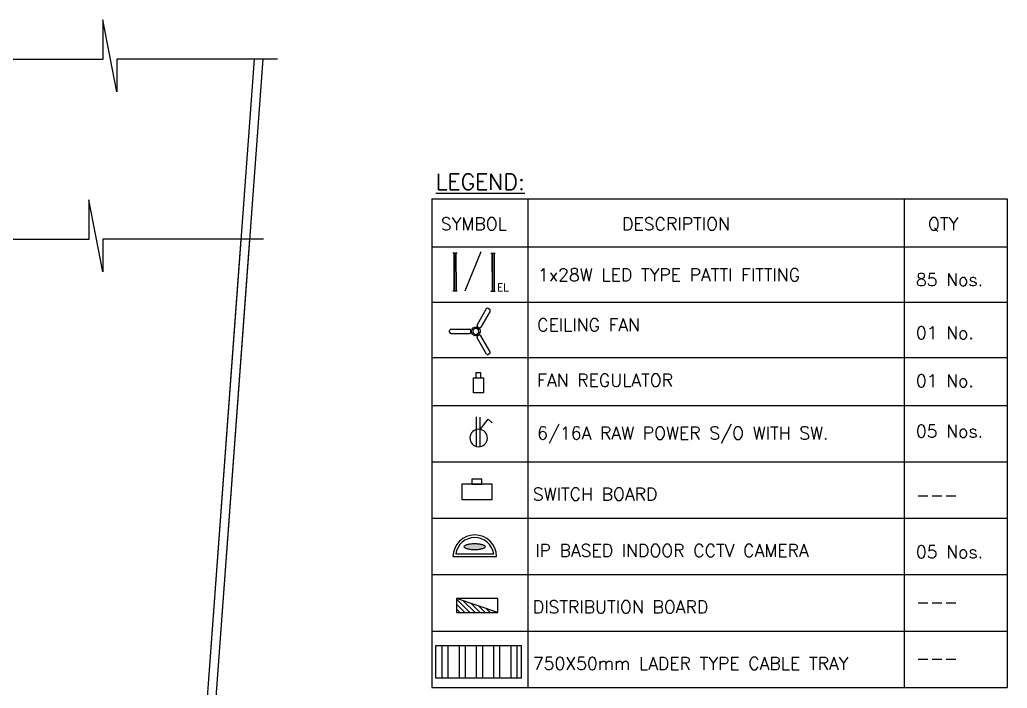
# Model space of a CAD drawing. Header units: millimetres. Extents: x 9951103 to 10069403, y -1438285 to -1363322.
# Drawn here: x 10046659 to 10069347, y -1391218 to -1375867 of the extents above; entities that cross this region are included whole.
import ezdxf

# ---------------------------------------------------------------- set-up
doc = ezdxf.new("R2010")
doc.units = ezdxf.units.MM
doc.header["$MEASUREMENT"] = 0
doc.linetypes.add('DASHED', pattern=[0.75, 0.5, -0.25])
doc.linetypes.add('HIDDEN', pattern=[0.375, 0.25, -0.125])
for name, color, linetype in [('A-TEXT-NOTE-150', 4, 'Continuous'), ('Cable Tray Routing layout', 1, 'Continuous'), ('CCTV', 120, 'Continuous'), ('CCTV & PA LAYOUT', 21, 'Continuous'), ('ELE-CONDUIT', 8, 'DASHED'), ('FAN', 6, 'Continuous'), ('Light', 142, 'Continuous'), ('pow1', 8, 'Continuous'), ('S-MIS', 8, 'Continuous'), ('TEXT-ELEC', 8, 'Continuous')]:
    doc.layers.add(name, color=color, linetype=linetype)
doc.layers.add('ELE', color=7, linetype='Continuous', lineweight=25)
doc.styles.add('Ground$0$SIMPLEX', font='simplex.shx')
doc.styles.get("Standard").update_dxf_attribs({"font": 'arial.ttf'})
doc.styles.add('style1', font='romans.shx')
doc.styles.add('title text (ashram)', font='romans.shx', dxfattribs={"width": 0.8})

# ---------------------------------------------------------------- blocks, each defined once
blk = doc.blocks.new('FTL')
at = {"color": 30}
for p, q in [((-757, 75), (-757, -73)), ((-757, 38), (600, 36)), ((600, 74), (600, -75)), ((-757, -36), (600, -37))]:
    blk.add_line(p, q, dxfattribs=at)
at = {"color": 30, "ltscale": 450, "const_width": 20}
blk.add_lwpolyline([(-757, 1), (600, -1)], dxfattribs=at)
at = {"color": 30}
for tag, p in [('TYPE', (568, 0, 0)), ('WATTS', (568, -6, 0))]:
    blk.add_attdef(tag, p, '', height=2.5, dxfattribs=at)
blk = doc.blocks.new('G')
at = {"layer": 'pow1', "color": 6}
for p, q in [((-622773, -1101140), (-622519, -1101361)), ((-622802, -1101172), (-622547, -1101394)), ((-622626, -1101268), (-622479, -1101276)), ((-622479, -1101276), (-622481, -1101216))]:
    blk.add_line(p, q, dxfattribs=at)
blk.add_ellipse((-622711, -1101218), major_axis=(62.1, 77.2), ratio=1, start_param=3.131648241259029, end_param=9.414833548438615, dxfattribs=at)
blk = doc.blocks.new('Ground$0$L8')
at = {"layer": 'Light', "linetype": 'Continuous'}
h = blk.add_hatch(dxfattribs=at)
h.set_pattern_fill('ANSI31', color=5, scale=333.333333, style=0)
h.set_pattern_definition([(45, (-525175.3, 8636.77), (-29.46278255, 29.46278255), [])])
h.paths.add_polyline_path([(1576009, -25910), (1576009, -25744), (1575526, -25910)])
at = {"layer": 'Light', "color": 5, "linetype": 'Continuous'}
blk.add_line((1575526, -25910), (1576009, -25744), dxfattribs=at)
blk.add_lwpolyline([(1575526, -25744), (1576009, -25744), (1576009, -25910), (1575526, -25910)], close=True, dxfattribs=at)
blk = doc.blocks.new('A$C3E527FA5')
at = {"layer": 'S-MIS', "color": 8}
for p, q in [((88826, 49417.9), (86567, 18822.4)), ((89026.6, 49417.9), (86767.6, 18822.4))]:
    blk.add_line(p, q, dxfattribs=at)
blk.add_lwpolyline([(89345, 49417.9), (88498.2, 49417.9), (85653.7, 49417.9), (85653.7, 48669.3), (85332, 50323.1), (85332, 49409.7), (82189.5, 49409.7)], dxfattribs=at)
blk = doc.blocks.new('A$C1FD4616B')
at = {"layer": 'S-MIS', "color": 8}
for p, q in [((80178, 65140), (76163, 10769)), ((80378, 65140), (76364, 10769))]:
    blk.add_line(p, q, dxfattribs=at)
blk.add_lwpolyline([(80712, 65140), (79865, 65140), (77020, 65140), (77020, 64392), (76699, 66045), (76699, 65132), (73556, 65132)], dxfattribs=at)
blk = doc.blocks.new('SB')
at = {"color": 1, "linetype": 'ByBlock'}
for points in [[(150, -150), (150, 0), (-150, 0), (-150, -150)], [(-50, -200), (50, -200), (50, -150), (-50, -150)]]:
    blk.add_lwpolyline(points, close=True, dxfattribs=at)
blk = doc.blocks.new('FR')
at = {"color": 30, "linetype": 'ByBlock'}
for points in [[(-50, 0), (50, 0), (50, -150), (-50, -150)], [(-25, -200), (25, -200), (25, -150), (-25, -150)]]:
    blk.add_lwpolyline(points, close=True, dxfattribs=at)
blk = doc.blocks.new('DERY$0$ER657$0$FA')
at = {"layer": 'FAN', "ltscale": 0.1}
for p, q in [((11, 23.7), (1.3, 6.8)), ((15, 21.4), (5.2, 4.5)), ((12.9, 24.2), (14.5, 23.3)), ((-27.4, -0.9), (-27.4, 0.9)), ((-26, 2.3), (-6.5, 2.3)), ((-5.1, -0.9), (-5.1, 0.9)), ((1.8, 4.9), (3.4, 4)), ((-26, -2.3), (-6.5, -2.3)), ((11, -23.7), (1.3, -6.8)), ((3.4, -4), (1.8, -4.9)), ((15, -21.4), (5.2, -4.5)), ((14.5, -23.3), (12.9, -24.2))]:
    blk.add_line(p, q, dxfattribs=at)
at = {"layer": 'FAN', "ltscale": 0.1, "const_width": 0.912}
blk.add_lwpolyline([(0, -3.1, 1), (0, 3.1, 1), (0, -3.1)], format="xyb", dxfattribs=at)
at = {"layer": 'FAN', "ltscale": 0.1}
blk.add_circle((0, 0), 4.56, dxfattribs=at)
for centre, radius, start, end in [((12.2, 23), 1.37, 60, 150), ((13.8, 22.1), 1.37, 330, 60), ((-26, 0.9), 1.37, 90, 180), ((-6.5, 0.9), 1.37, 0, 90), ((-4.8, 1.3), 0.537, 230.9857, 309.0143), ((2.5, 6.1), 1.37, 150, 240), ((1.3, 4.8), 0.537, 290.9857, 9.0143), ((3.6, 3.5), 0.537, 110.9857, 189.0143), ((4, 5.2), 1.37, 240, 330), ((-26, -0.9), 1.37, 180, 270), ((-6.5, -0.9), 1.37, 270, 0), ((-4.8, -1.3), 0.537, 50.9857, 129.0143), ((2.5, -6.1), 1.37, 120, 210), ((1.3, -4.8), 0.537, 350.9857, 69.0143), ((3.6, -3.5), 0.537, 170.9857, 249.0143), ((4, -5.2), 1.37, 30, 120), ((12.2, -23), 1.37, 210, 300), ((13.8, -22.1), 1.37, 300, 30)]:
    blk.add_arc(centre, radius, start, end, dxfattribs=at)
blk = doc.blocks.new('CD54F')
at = {"layer": 'CCTV'}
h = blk.add_hatch(color=1, dxfattribs=at)
edge = h.paths.add_edge_path()
edge.add_arc((-0.2, -32.9), 47.7, 90, 96.1294)
edge.add_arc((-2.5, -10.7), 25.4, 96.1294, 104.5344)
edge.add_arc((-6.1, 3.1), 11.1, 104.5344, 122.0427)
edge.add_arc((-11.4, 11.6), 1.1, 122.0427, 180)
edge.add_arc((-11.4, 11.6), 1.1, 180, 237.9573)
edge.add_arc((-6.1, 20.1), 11.1, 237.9573, 255.4656)
edge.add_arc((-2.5, 33.9), 25.4, 255.4656, 263.8706)
edge.add_arc((-0.2, 56.1), 47.7, 263.8706, 270)
edge.add_arc((-0.2, 56.1), 47.7, 270, 276.1294)
edge.add_arc((2.2, 33.9), 25.4, 276.1294, 284.5344)
edge.add_arc((5.8, 20.1), 11.1, 284.5344, 302.0427)
edge.add_arc((11.1, 11.6), 1.1, 302.0427, 360)
edge.add_arc((11.1, 11.6), 1.1, 360, 417.9573)
edge.add_arc((5.8, 3.1), 11.1, 57.9573, 75.4656)
edge.add_arc((2.2, -10.7), 25.4, 75.4656, 83.8706)
edge.add_arc((-0.2, -32.9), 47.7, 83.8706, 90)
at = {"layer": 'CCTV', "color": 1}
for p, q in [((-25.2, 0.4), (25.2, 0.4)), ((-21.9, 3.4), (21.9, 3.4))]:
    blk.add_line(p, q, dxfattribs=at)
blk.add_lwpolyline([(-0.2, 14.8, 0.026751), (-5.3, 14.6, 0.03669), (-8.9, 13.9, 0.076543), (-12, 12.6, 0.258419), (-12.5, 11.6, 0.258419), (-12, 10.7, 0.076543), (-8.9, 9.4, 0.03669), (-5.3, 8.7, 0.026751), (-0.2, 8.4, 0.026751), (4.9, 8.7, 0.03669), (8.6, 9.4, 0.076543), (11.7, 10.7, 0.258419), (12.2, 11.6, 0.258419), (11.7, 12.6, 0.076543), (8.6, 13.9, 0.03669), (4.9, 14.6, 0.026751)], format="xyb", close=True, dxfattribs=at)
for radius, start, end in [(25.2, 0.8684, 179.1316), (22.2, 8.7666, 171.2334)]:
    blk.add_arc((0, 0), radius, start, end, dxfattribs=at)

msp = doc.modelspace()

# ---------------------------------------------------------------- hatches: boundary and pattern name
at = {"layer": 'Cable Tray Routing layout'}
h = msp.add_hatch(dxfattribs=at)
h.set_pattern_fill('STEEL', color=140, scale=125, angle=45, style=0)
h.set_pattern_definition([(90, (8891673.46, -1338686.26), (-396.875, 0), []), (90, (8891533.15, -1338545.94), (-396.875, 0), [])])
h.paths.add_polyline_path([(10056220.6, -1390240), (10056220.6, -1390990), (10058177.7, -1390990), (10058177.7, -1390240)])

# ---------------------------------------------------------------- linework, layer by layer
at = {"layer": 'A-TEXT-NOTE-150', "color": 7, "ltscale": 1000}
msp.add_line((10057253.7, -1381194.9), (10056883.4, -1382102.4), dxfattribs=at)
at = {"layer": 'Cable Tray Routing layout', "color": 140}
msp.add_lwpolyline([(10056220.6, -1390240), (10058177.7, -1390240), (10058177.7, -1390990), (10056220.6, -1390990)], close=True, dxfattribs=at)
at = {"layer": 'Light', "color": 7, "linetype": 'Continuous'}
for p, q in [((10056123.3, -1379975.9), (10056123.3, -1391200.5)), ((10056123.3, -1379975.9), (10069346.6, -1379975.9)), ((10058332.2, -1379975.9), (10058332.2, -1391200.5)), ((10066976.2, -1379975.9), (10066976.2, -1391200.5)), ((10069346.6, -1379975.9), (10069346.6, -1391200.5)), ((10056123.3, -1381078), (10069346.6, -1381078)), ((10056123.3, -1382349), (10069346.6, -1382349)), ((10056123.3, -1383619.9), (10069346.6, -1383619.9)), ((10056123.3, -1384722), (10069346.6, -1384722)), ((10056123.3, -1386017.7), (10069346.6, -1386017.7)), ((10056123.3, -1387313.4), (10069346.6, -1387313.4)), ((10056123.3, -1388609.1), (10069346.6, -1388609.1)), ((10056123.3, -1389904.8), (10069346.6, -1389904.8)), ((10056123.3, -1391200.5), (10069346.6, -1391200.5))]:
    msp.add_line(p, q, dxfattribs=at)

# ---------------------------------------------------------------- block references
at = {"color": 8}
msp.add_blockref('A$C3E527FA5', (9962912.1, -1430323.7), dxfattribs=at)
msp.add_blockref('A$C1FD4616B', (9971865.7, -1441912.4))
at = {"layer": 'CCTV & PA LAYOUT', "color": 60, "linetype": 'HIDDEN', "xscale": 19.91867999999999, "yscale": 19.91867999999999, "zscale": 19.91867999999999}
msp.add_blockref('CD54F', (10057113.2, -1388199.3, -54392.7), dxfattribs=at)
at = {"layer": 'ELE'}
for name, p, xscale, yscale, zscale, rotation in [('FTL', (10056658.5, -1381708.2), -0.6407403236760767, 0.640740323676076, 0.640740323676076, 90.00390097872709), ('FTL', (10057532.6, -1381711.7), -0.6408249797403944, 0.6408249797430124, 0.64082497972767, 90.00390097872709), ('G', (12559940, -1893868.3), -2.018714153258436, 2.018714152775292, 2.018714152620454, 229.0303336326261)]:
    msp.add_blockref(name, p, dxfattribs=dict(at, xscale=xscale, yscale=yscale, zscale=zscale, rotation=rotation))
at = {"layer": 'ELE', "linetype": 'ByBlock', "rotation": 180}
for name, p, xscale, yscale, zscale in [('FR', (10057195.2, -1384437), 2.296246299942809, 2.296246300870707, 2.296246300508161), ('SB', (10057161.6, -1386881.4), 2.318910549761754, 2.318910549761754, 2.318910549707977)]:
    msp.add_blockref(name, p, dxfattribs=dict(at, xscale=xscale, yscale=yscale, zscale=zscale))
at = {"layer": 'Light', "color": 6, "xscale": 21.9179000153585, "yscale": 21.91789999494893, "zscale": 21.9179000153585, "rotation": 240.0598704074438}
msp.add_blockref('DERY$0$ER657$0$FA', (10057136.8, -1383023.9), dxfattribs=at)
at = {"layer": 'Light', "color": 7, "linetype": 'Continuous', "xscale": -1.959405087546883, "yscale": 1.959404963417295, "zscale": 1.959404938347693}
msp.add_blockref('Ground$0$L8', (13144735.2, -1338713.3), dxfattribs=at)

# ---------------------------------------------------------------- texts
at = {"layer": 'ELE-CONDUIT', "color": 3, "linetype": 'Continuous', "ltscale": 0.1, "style": 'style1'}
msp.add_text('EL', height=177.28, dxfattribs=at).set_placement((10057624.5, -1382101.8, 0))
at = {"layer": 'Light', "color": 0, "linetype": 'Continuous', "style": 'Ground$0$SIMPLEX'}
for s, height, p in [('SYMBOL', 290.28, (10056332.3, -1380699.2)), ('DESCRIPTION', 290.283, (10060498.2, -1380699.2)), ('QTY', 290.28, (10067526.6, -1380699.2))]:
    msp.add_text(s, height=height, dxfattribs=at).set_placement(p)
at = {"layer": 'Light', "color": 7, "linetype": 'Continuous', "style": 'Ground$0$SIMPLEX'}
for s, height, p in [('1x28W LED TYPE PATTI FITTING', 290.283, (10058566.4, -1381869.8, 0)), ('85 Nos.', 290.28, (10067248.2, -1381980.6)), ('CEILING FAN', 290.283, (10058546.4, -1383020.4, 0)), ('01 No.', 290.28, (10067248.2, -1383201.4)), ('FAN REGULATOR', 290.283, (10058546.4, -1384291.4, 0)), ('01 No.', 290.28, (10067248.2, -1384303.4)), ('6/16A RAW POWER S/O WITH SW.', 290.283, (10058546.4, -1385502.6, 0)), ('05 Nos.', 290.28, (10067248.2, -1385461.4)), ('SWITCH BOARD', 290.283, (10058446.8, -1386905.8)), ('---', 290.28, (10067248.2, -1386921.7)), ('IP BASED INDOOR CCTV CAMERA', 290.283, (10058500.6, -1388200.6)), ('05 Nos.', 290.28, (10067248.2, -1388232.4)), ('DISTRIBUTION BOARD', 290.283, (10058446.8, -1389497.1)), ('---', 290.28, (10067248.2, -1389381.7)), ('750X50mm LADER TYPE CABLE TRAY', 290.283, (10058446.8, -1390792.8)), ('---', 290.28, (10067248.2, -1390677.4))]:
    msp.add_text(s, height=height, dxfattribs=at).set_placement(p)
at = {"layer": 'TEXT-ELEC', "color": 0, "style": 'title text (ashram)'}
msp.add_text('%%ULEGEND:', height=370.31, dxfattribs=at).set_placement((10056216, -1379774.9))

doc.saveas('drawing.dxf')
